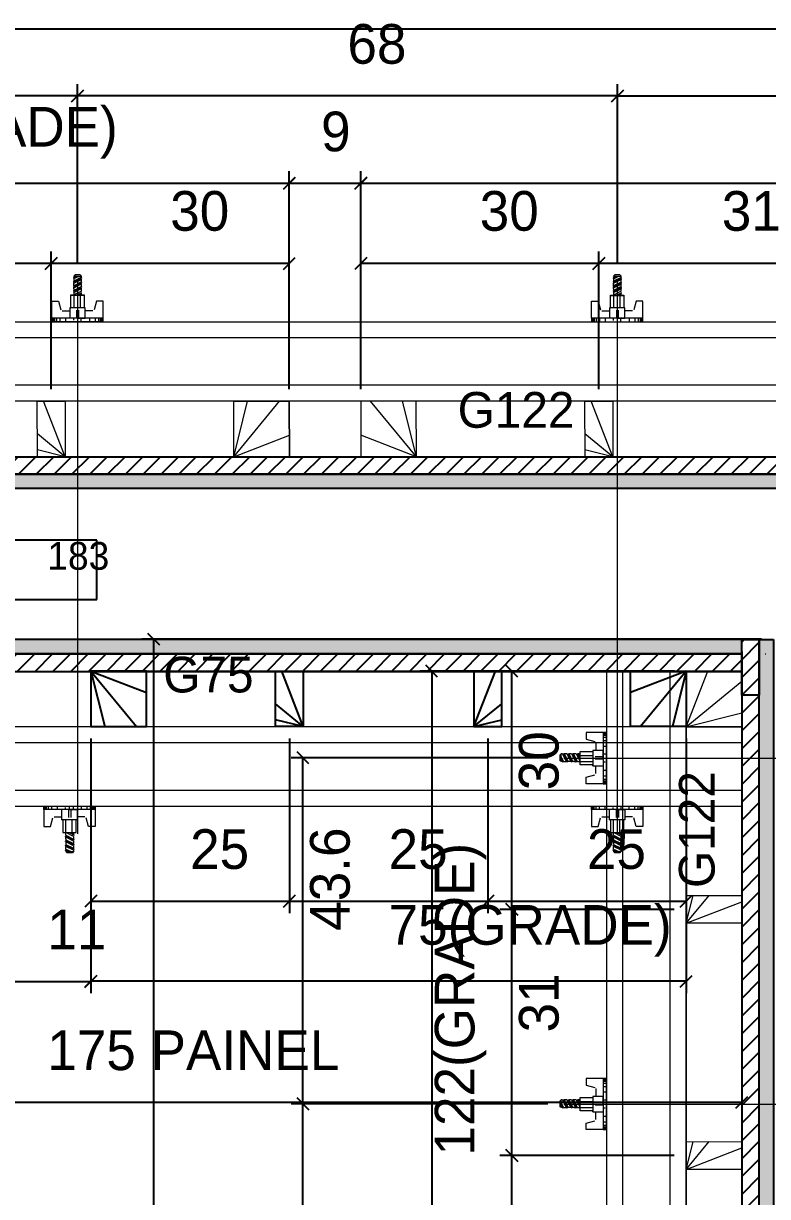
# Model space of a CAD drawing. Header units: metres. Extents: x -9504 to -3340, y 6690 to 7665.
# Drawn here: x -8664.2 to -8476.7, y 7352.9 to 7648.4 of the extents above; entities that cross this region are included whole.
import ezdxf

# ---------------------------------------------------------------- set-up
doc = ezdxf.new("R2010")
doc.units = ezdxf.units.M
for name, color, linetype in [('CHAPA', 7, 'Continuous'), ('COTA', 7, 'Continuous'), ('Hachura', 7, 'Continuous'), ('Madeira', 7, 'Continuous'), ('MEIO_PONT', 7, 'Continuous'), ('Perfil Metálico', 7, 'Continuous'), ('SARRAFO', 7, 'Continuous'), ('TEXTO_GERAL', 7, 'Continuous')]:
    doc.layers.add(name, color=color, linetype=linetype)

msp = doc.modelspace()

# ---------------------------------------------------------------- hatches: boundary and pattern name
at = {"layer": 'Hachura'}
h = msp.add_hatch(dxfattribs=at)
h.set_pattern_fill('ANSI31')
h.paths.add_polyline_path([(-9299.2, 7539.32), (-9299.2, 7534.92), (-8335.2, 7534.92), (-8335.2, 7539.32), (-9299.2, 7539.32)])
h = msp.add_hatch(color=7, dxfattribs=at)
h.dxf.hatch_style = 1
h.paths.add_polyline_path([(-9299.2, 7531.32), (-9299.2, 7534.92), (-8335.2, 7534.92), (-8335.2, 7531.32), (-9299.2, 7531.32)])
h = msp.add_hatch(color=7, dxfattribs=at)
h.dxf.hatch_style = 1
h.paths.add_polyline_path([(-8483.2, 7493.23), (-8483.2, 7489.63), (-8833.2, 7489.63), (-8833.2, 7493.23), (-8483.2, 7493.23)])
h = msp.add_hatch(dxfattribs=at)
h.set_pattern_fill('ANSI31')
h.paths.add_polyline_path([(-8478.8, 7493.23), (-8483.2, 7493.23), (-8483.2, 7026.23), (-8478.8, 7026.23), (-8478.8, 7493.23)])
h = msp.add_hatch(color=7, dxfattribs=at)
h.dxf.hatch_style = 1
h.paths.add_polyline_path([(-8478.8, 7493.23), (-8475.2, 7493.23), (-8475.2, 7026.23), (-8478.8, 7026.23), (-8478.8, 7493.23)])
h = msp.add_hatch(dxfattribs=at)
h.set_pattern_fill('ANSI31')
h.paths.add_polyline_path([(-8483.2, 7489.63), (-8483.2, 7485.24), (-8833.2, 7485.24), (-8833.2, 7489.64), (-8475.2, 7489.64), (-8475.2, 7489.63), (-8483.2, 7489.63)])

# ---------------------------------------------------------------- linework, layer by layer
at = {"layer": 'CHAPA', "color": 1, "lineweight": 25}
for points in [[(-8335.2, 7534.92), (-8335.2, 7531.32), (-9299.2, 7531.32), (-9299.2, 7534.92)], [(-8475.2, 7493.23), (-8475.2, 7026.23), (-8478.8, 7026.23), (-8478.8, 7493.23)]]:
    msp.add_lwpolyline(points, close=True, dxfattribs=at)
msp.add_lwpolyline([(-8833.2, 7489.63), (-8483.2, 7489.63), (-8483.2, 7493.23), (-8833.2, 7493.23)], dxfattribs=at)
at = {"layer": 'COTA', "color": 241, "lineweight": 25}
for p, q in [((-9299.2, 7647.1), (-8335.2, 7647.1)), ((-8650.6, 7588.12), (-8650.6, 7633.18)), ((-8650.6, 7588.12), (-8650.6, 7633.18)), ((-8514.53, 7588.12), (-8514.53, 7633.18)), ((-8514.53, 7588.12), (-8514.53, 7633.18)), ((-8650.6, 7630.18), (-8787.6, 7630.18)), ((-8514.53, 7630.18), (-8650.6, 7630.18)), ((-8514.53, 7630.18), (-8387.53, 7630.18)), ((-8597.21, 7556.32), (-8597.21, 7611.21)), ((-8597.21, 7556.32), (-8597.21, 7611.17)), ((-8579.22, 7556.3), (-8579.22, 7611.21)), ((-8579.22, 7556.3), (-8579.22, 7611.17)), ((-8841.22, 7608.21), (-8597.21, 7608.21)), ((-8579.22, 7608.17), (-8597.21, 7608.17)), ((-8579.22, 7608.21), (-8335.22, 7608.21)), ((-8657.23, 7556.32), (-8657.23, 7591.01)), ((-8657.23, 7556.32), (-8657.23, 7591.01)), ((-8597.21, 7556.32), (-8597.21, 7591.01)), ((-8579.22, 7556.32), (-8579.22, 7591.01)), ((-8519.23, 7556.32), (-8519.23, 7591.01)), ((-8519.23, 7556.32), (-8519.23, 7591.01)), ((-8657.23, 7588.01), (-8719.22, 7588.01)), ((-8597.21, 7588.01), (-8657.23, 7588.01)), ((-8519.23, 7588.01), (-8579.22, 7588.01)), ((-8457.23, 7588.01), (-8519.23, 7588.01)), ((-8478.2, 7493.32), (-8634.36, 7493.32)), ((-8631.36, 7026.28), (-8631.36, 7493.32)), ((-8483.2, 7490.23), (-8483.2, 7373.68)), ((-8500.19, 7485.28), (-8564.33, 7485.28)), ((-8561.33, 7485.28), (-8561.33, 7241.27)), ((-8500.2, 7485.28), (-8544.13, 7485.28)), ((-8541.13, 7425.29), (-8541.13, 7485.28)), ((-8647.2, 7468.32), (-8647.2, 7404.16)), ((-8647.2, 7468.32), (-8647.2, 7424.36)), ((-8647.2, 7468.32), (-8647.2, 7404.14)), ((-8597.2, 7468.32), (-8597.2, 7424.36)), ((-8597.2, 7468.32), (-8597.2, 7424.36)), ((-8547.2, 7468.32), (-8547.2, 7424.36)), ((-8547.2, 7468.32), (-8547.2, 7424.36)), ((-8497.22, 7468.3), (-8497.22, 7424.36)), ((-8497.2, 7468.32), (-8497.2, 7404.16)), ((-8532.05, 7463.47), (-8596.77, 7463.47)), ((-8593.77, 7376.31), (-8593.77, 7463.47)), ((-8647.2, 7427.36), (-8597.2, 7427.36)), ((-8597.2, 7427.36), (-8547.2, 7427.36)), ((-8547.2, 7427.36), (-8497.22, 7427.36)), ((-8500.2, 7425.29), (-8544.13, 7425.29)), ((-8500.2, 7425.29), (-8544.13, 7425.29)), ((-8541.13, 7363.28), (-8541.13, 7425.29)), ((-8669.2, 7407.14), (-8647.2, 7407.14)), ((-8497.2, 7407.16), (-8647.2, 7407.16)), ((-8833.2, 7376.68), (-8483.2, 7376.68)), ((-8532.05, 7376.31), (-8596.77, 7376.31)), ((-8532.05, 7376.31), (-8596.77, 7376.31)), ((-8593.77, 7256.31), (-8593.77, 7376.31)), ((-8500.2, 7363.28), (-8544.13, 7363.28)), ((-8500.2, 7363.28), (-8544.13, 7363.28)), ((-8541.13, 7301.29), (-8541.13, 7363.28))]:
    msp.add_line(p, q, dxfattribs=at)
at = {"layer": 'COTA', "color": 0, "lineweight": 25}
for p, q in [((-8649.1, 7631.68), (-8652.1, 7628.68)), ((-8652.1, 7628.68), (-8649.1, 7631.68)), ((-8516.03, 7628.68), (-8513.03, 7631.68)), ((-8513.03, 7631.68), (-8516.03, 7628.68)), ((-8598.71, 7606.71), (-8595.71, 7609.71)), ((-8595.71, 7609.67), (-8598.71, 7606.67)), ((-8577.72, 7609.71), (-8580.72, 7606.71)), ((-8580.72, 7606.67), (-8577.72, 7609.67)), ((-8655.73, 7589.51), (-8658.73, 7586.51)), ((-8658.73, 7586.51), (-8655.73, 7589.51)), ((-8598.71, 7586.51), (-8595.71, 7589.51)), ((-8577.72, 7589.51), (-8580.72, 7586.51)), ((-8517.73, 7589.51), (-8520.73, 7586.51)), ((-8520.73, 7586.51), (-8517.73, 7589.51)), ((-8629.86, 7491.82), (-8632.86, 7494.82)), ((-8559.83, 7483.78), (-8562.83, 7486.78)), ((-8539.63, 7483.78), (-8542.63, 7486.78)), ((-8592.27, 7461.97), (-8595.27, 7464.97)), ((-8645.7, 7428.86), (-8648.7, 7425.86)), ((-8598.7, 7425.86), (-8595.7, 7428.86)), ((-8595.7, 7428.86), (-8598.7, 7425.86)), ((-8548.7, 7425.86), (-8545.7, 7428.86)), ((-8545.7, 7428.86), (-8548.7, 7425.86)), ((-8539.63, 7423.79), (-8542.63, 7426.79)), ((-8542.63, 7426.79), (-8539.63, 7423.79)), ((-8498.72, 7425.86), (-8495.72, 7428.86)), ((-8645.7, 7408.66), (-8648.7, 7405.66)), ((-8648.7, 7405.64), (-8645.7, 7408.64)), ((-8498.7, 7405.66), (-8495.7, 7408.66)), ((-8592.27, 7374.81), (-8595.27, 7377.81)), ((-8595.27, 7377.81), (-8592.27, 7374.81)), ((-8484.7, 7375.18), (-8481.7, 7378.18)), ((-8539.63, 7361.78), (-8542.63, 7364.78)), ((-8542.63, 7364.78), (-8539.63, 7361.78))]:
    msp.add_line(p, q, dxfattribs=at)
at = {"layer": 'COTA', "color": 180, "lineweight": 25}
for p, q in [((-8645.7, 7518.33), (-8670.7, 7518.33)), ((-8645.7, 7503.33), (-8645.7, 7518.33)), ((-8670.7, 7503.33), (-8645.7, 7503.33))]:
    msp.add_line(p, q, dxfattribs=at)
at = {"layer": 'Hachura', "color": 0, "lineweight": 9}
for p, q in [((-8650.99, 7584.82), (-8651.66, 7584.48)), ((-8649.49, 7584.41), (-8651.66, 7583.32)), ((-8649.49, 7583.24), (-8651.66, 7582.16)), ((-8651.6, 7584.26), (-8650.47, 7584.82)), ((-8651.6, 7583.09), (-8649.46, 7584.16)), ((-8651.6, 7581.93), (-8649.46, 7583)), ((-8651.5, 7584.82), (-8651.18, 7585.14)), ((-8651.24, 7584.82), (-8651.5, 7584.69)), ((-8651.5, 7584.18), (-8650.21, 7584.82)), ((-8651.5, 7584.82), (-8649.57, 7584.82)), ((-8649.57, 7584.5), (-8651.5, 7583.53)), ((-8649.57, 7584.5), (-8651.5, 7583.53)), ((-8651.5, 7584.18), (-8651.5, 7583.53)), ((-8651.5, 7583.02), (-8649.57, 7583.98)), ((-8649.57, 7583.34), (-8651.5, 7582.37)), ((-8651.5, 7582.37), (-8651.5, 7583.02)), ((-8651.5, 7581.85), (-8649.57, 7582.82)), ((-8649.89, 7585.14), (-8651.18, 7585.14)), ((-8649.57, 7584.82), (-8649.89, 7585.14)), ((-8649.57, 7584.5), (-8649.57, 7584.82)), ((-8649.57, 7583.34), (-8649.57, 7583.98)), ((-8649.57, 7582.18), (-8649.57, 7582.82)), ((-8649.57, 7582.61), (-8649.57, 7582.82)), ((-8514.99, 7584.8), (-8515.66, 7584.46)), ((-8513.5, 7584.38), (-8515.66, 7583.3)), ((-8513.5, 7583.22), (-8515.66, 7582.14)), ((-8515.6, 7584.23), (-8514.47, 7584.8)), ((-8515.6, 7583.07), (-8513.46, 7584.14)), ((-8515.6, 7581.91), (-8513.46, 7582.98)), ((-8515.5, 7584.79), (-8515.18, 7585.12)), ((-8515.25, 7584.8), (-8515.5, 7584.67)), ((-8515.5, 7584.15), (-8514.21, 7584.8)), ((-8515.5, 7584.79), (-8513.57, 7584.79)), ((-8513.57, 7584.47), (-8515.5, 7583.51)), ((-8513.57, 7584.47), (-8515.5, 7583.51)), ((-8515.5, 7584.15), (-8515.5, 7583.51)), ((-8515.5, 7582.99), (-8513.57, 7583.96)), ((-8513.57, 7583.31), (-8515.5, 7582.35)), ((-8515.5, 7582.35), (-8515.5, 7582.99)), ((-8515.5, 7581.83), (-8513.57, 7582.8)), ((-8513.89, 7585.12), (-8515.18, 7585.12)), ((-8513.57, 7584.79), (-8513.89, 7585.12)), ((-8513.57, 7584.47), (-8513.57, 7584.8)), ((-8513.57, 7583.31), (-8513.57, 7583.96)), ((-8513.57, 7582.15), (-8513.57, 7582.8)), ((-8513.57, 7582.59), (-8513.57, 7582.8)), ((-8652.28, 7580.05), (-8648.92, 7580.05)), ((-8652.28, 7576.82), (-8652.28, 7580.05)), ((-8652.28, 7579.98), (-8648.92, 7579.98)), ((-8649.49, 7582.08), (-8651.66, 7581)), ((-8651.6, 7580.77), (-8649.46, 7581.84)), ((-8649.57, 7582.18), (-8651.5, 7581.21)), ((-8651.5, 7581.64), (-8651.5, 7581.85)), ((-8651.5, 7580.69), (-8649.57, 7581.66)), ((-8651.5, 7581.64), (-8651.5, 7581.21)), ((-8649.57, 7581.02), (-8651.5, 7580.05)), ((-8651.5, 7580.69), (-8651.5, 7580.05)), ((-8651.5, 7580.05), (-8651.5, 7576.82)), ((-8650.73, 7580.05), (-8649.46, 7580.68)), ((-8650.47, 7580.05), (-8649.57, 7580.5)), ((-8649.95, 7580.05), (-8649.95, 7576.82)), ((-8649.57, 7581.02), (-8649.57, 7581.66)), ((-8649.57, 7580.05), (-8649.57, 7580.5)), ((-8648.92, 7580.05), (-8648.92, 7576.82)), ((-8516.28, 7580.02), (-8512.92, 7580.02)), ((-8516.28, 7576.8), (-8516.28, 7580.02)), ((-8516.28, 7579.96), (-8512.92, 7579.96)), ((-8513.5, 7582.06), (-8515.66, 7580.98)), ((-8515.6, 7580.75), (-8513.46, 7581.82)), ((-8513.57, 7582.15), (-8515.5, 7581.18)), ((-8515.5, 7581.62), (-8515.5, 7581.83)), ((-8515.5, 7580.67), (-8513.57, 7581.64)), ((-8515.5, 7581.62), (-8515.5, 7581.18)), ((-8513.57, 7580.99), (-8515.5, 7580.02)), ((-8515.5, 7580.67), (-8515.5, 7580.02)), ((-8515.5, 7580.02), (-8515.5, 7576.8)), ((-8514.73, 7580.02), (-8513.46, 7580.66)), ((-8514.47, 7580.02), (-8513.57, 7580.48)), ((-8513.96, 7580.02), (-8513.96, 7576.8)), ((-8513.57, 7580.99), (-8513.57, 7581.64)), ((-8513.57, 7580.02), (-8513.57, 7580.48)), ((-8512.92, 7580.02), (-8512.92, 7576.8)), ((-8657.05, 7574.24), (-8657.05, 7578.5)), ((-8657.05, 7578.5), (-8655.37, 7578.5)), ((-8655.37, 7578.5), (-8654.79, 7576.29)), ((-8648.66, 7576.82), (-8652.53, 7576.82)), ((-8652.53, 7576.82), (-8652.53, 7574.24)), ((-8652.53, 7576.82), (-8652.28, 7576.82)), ((-8652.53, 7576.82), (-8652.28, 7576.82)), ((-8648.66, 7574.24), (-8648.66, 7576.82)), ((-8645.83, 7578.5), (-8646.41, 7576.29)), ((-8644.15, 7578.5), (-8645.83, 7578.5)), ((-8644.15, 7573.34), (-8644.15, 7578.48)), ((-8521.05, 7574.22), (-8521.05, 7578.48)), ((-8521.05, 7578.48), (-8519.37, 7578.48)), ((-8519.37, 7578.48), (-8518.79, 7576.27)), ((-8512.67, 7576.8), (-8516.53, 7576.8)), ((-8516.53, 7576.8), (-8516.53, 7574.22)), ((-8516.53, 7576.8), (-8516.28, 7576.8)), ((-8516.53, 7576.8), (-8516.28, 7576.8)), ((-8512.67, 7574.22), (-8512.67, 7576.8)), ((-8509.83, 7578.48), (-8510.41, 7576.27)), ((-8508.15, 7578.48), (-8509.83, 7578.48)), ((-8508.15, 7573.32), (-8508.15, 7578.45)), ((-8644.15, 7574.24), (-8657.05, 7574.24)), ((-8657.05, 7574.24), (-8657.05, 7573.34)), ((-8656.91, 7574.26), (-8656.91, 7573.34)), ((-8656.7, 7574.26), (-8656.7, 7573.34)), ((-8656.36, 7574.26), (-8656.36, 7573.34)), ((-8655.9, 7574.26), (-8655.9, 7573.34)), ((-8655.06, 7574.26), (-8655.06, 7573.34)), ((-8654.48, 7576.05), (-8652.53, 7576.05)), ((-8653.63, 7574.26), (-8653.63, 7573.34)), ((-8651.57, 7574.12), (-8651.57, 7573.68)), ((-8650.8, 7576.24), (-8650.8, 7574.24)), ((-8650.6, 7574.24), (-8648.66, 7574.24)), ((-8650.59, 7574.24), (-8650.59, 7573.34)), ((-8650.29, 7574.24), (-8650.29, 7576.24)), ((-8649.31, 7574.24), (-8649.95, 7574.24)), ((-8649.64, 7573.92), (-8649.64, 7574.14)), ((-8649.64, 7573.49), (-8649.64, 7573.92)), ((-8644.15, 7574.24), (-8649.31, 7574.24)), ((-8646.72, 7576.05), (-8648.66, 7576.05)), ((-8647.56, 7574.26), (-8647.56, 7573.34)), ((-8646.14, 7574.26), (-8646.14, 7573.34)), ((-8645.3, 7574.26), (-8645.3, 7573.34)), ((-8644.84, 7574.26), (-8644.84, 7573.34)), ((-8644.5, 7574.26), (-8644.5, 7573.34)), ((-8644.29, 7574.26), (-8644.29, 7573.34)), ((-8508.15, 7574.22), (-8521.05, 7574.22)), ((-8521.05, 7574.22), (-8521.05, 7573.32)), ((-8520.91, 7574.24), (-8520.91, 7573.31)), ((-8520.7, 7574.24), (-8520.7, 7573.31)), ((-8520.36, 7574.24), (-8520.36, 7573.31)), ((-8519.9, 7574.24), (-8519.9, 7573.31)), ((-8519.06, 7574.24), (-8519.06, 7573.31)), ((-8518.48, 7576.03), (-8516.53, 7576.03)), ((-8517.63, 7574.24), (-8517.63, 7573.32)), ((-8515.58, 7574.09), (-8515.58, 7573.66)), ((-8514.8, 7576.22), (-8514.8, 7574.22)), ((-8514.6, 7574.22), (-8512.67, 7574.22)), ((-8514.59, 7574.22), (-8514.59, 7573.32)), ((-8514.29, 7574.22), (-8514.29, 7576.22)), ((-8513.31, 7574.22), (-8513.96, 7574.22)), ((-8513.64, 7573.9), (-8513.64, 7574.11)), ((-8513.64, 7573.47), (-8513.64, 7573.9)), ((-8508.15, 7574.22), (-8513.31, 7574.22)), ((-8510.72, 7576.03), (-8512.67, 7576.03)), ((-8511.56, 7574.24), (-8511.56, 7573.31)), ((-8510.15, 7574.24), (-8510.15, 7573.31)), ((-8509.3, 7574.24), (-8509.3, 7573.31)), ((-8508.84, 7574.24), (-8508.84, 7573.31)), ((-8508.5, 7574.24), (-8508.5, 7573.31)), ((-8508.29, 7574.24), (-8508.29, 7573.31)), ((-8657.05, 7573.34), (-8644.15, 7573.34)), ((-8656.1, 7573.34), (-8648.28, 7573.34)), ((-8521.05, 7573.32), (-8508.15, 7573.32)), ((-8520.1, 7573.32), (-8512.28, 7573.32)), ((-8522.4, 7469.85), (-8522.4, 7468.18)), ((-8522.4, 7468.18), (-8520.19, 7467.59)), ((-8517.25, 7469.85), (-8522.38, 7469.85)), ((-8518.17, 7469.71), (-8517.24, 7469.71)), ((-8518.17, 7469.5), (-8517.24, 7469.5)), ((-8518.17, 7469.16), (-8517.24, 7469.16)), ((-8518.17, 7468.7), (-8517.24, 7468.7)), ((-8518.17, 7467.86), (-8517.24, 7467.86)), ((-8518.15, 7469.85), (-8518.15, 7456.95)), ((-8518.15, 7469.85), (-8518.15, 7464.69)), ((-8517.25, 7456.95), (-8517.25, 7469.85)), ((-8528.72, 7464.44), (-8529.05, 7464.11)), ((-8528.4, 7464.44), (-8528.73, 7464.44)), ((-8528.72, 7462.5), (-8528.72, 7464.44)), ((-8528.4, 7464.44), (-8527.44, 7462.5)), ((-8528.4, 7464.44), (-8527.44, 7462.5)), ((-8528.31, 7464.51), (-8527.23, 7462.34)), ((-8527, 7462.4), (-8528.07, 7464.54)), ((-8527.24, 7464.44), (-8527.89, 7464.44)), ((-8526.92, 7462.5), (-8527.89, 7464.44)), ((-8527.24, 7464.44), (-8526.27, 7462.5)), ((-8527.15, 7464.51), (-8526.07, 7462.34)), ((-8525.84, 7462.4), (-8526.91, 7464.54)), ((-8526.08, 7464.44), (-8526.73, 7464.44)), ((-8525.76, 7462.5), (-8526.73, 7464.44)), ((-8526.51, 7464.44), (-8526.73, 7464.44)), ((-8526.08, 7464.44), (-8525.11, 7462.5)), ((-8525.99, 7464.51), (-8524.91, 7462.34)), ((-8524.68, 7462.4), (-8525.75, 7464.54)), ((-8524.92, 7464.44), (-8525.57, 7464.44)), ((-8524.6, 7462.5), (-8525.57, 7464.44)), ((-8524.92, 7464.44), (-8523.95, 7462.5)), ((-8523.95, 7463.27), (-8524.59, 7464.54)), ((-8523.95, 7463.53), (-8524.4, 7464.44)), ((-8523.95, 7464.44), (-8524.4, 7464.44)), ((-8523.95, 7461.73), (-8523.95, 7465.08)), ((-8523.95, 7465.08), (-8520.73, 7465.08)), ((-8523.89, 7461.73), (-8523.89, 7465.08)), ((-8520.73, 7465.34), (-8520.73, 7461.47)), ((-8518.15, 7465.34), (-8520.73, 7465.34)), ((-8519.95, 7467.28), (-8519.95, 7465.34)), ((-8518.17, 7466.44), (-8517.24, 7466.44)), ((-8518.15, 7463.4), (-8518.15, 7465.34)), ((-8518.15, 7464.69), (-8518.15, 7464.05)), ((-8517.83, 7464.36), (-8518.04, 7464.36)), ((-8517.4, 7464.36), (-8517.83, 7464.36)), ((-8517.25, 7457.91), (-8517.25, 7465.72)), ((-8529.05, 7464.11), (-8529.05, 7462.82)), ((-8528.72, 7462.5), (-8529.05, 7462.82)), ((-8528.08, 7462.5), (-8528.73, 7463.79)), ((-8528.16, 7462.4), (-8528.73, 7463.53)), ((-8528.73, 7463.02), (-8528.39, 7462.34)), ((-8528.73, 7462.76), (-8528.6, 7462.5)), ((-8528.08, 7462.5), (-8527.44, 7462.5)), ((-8526.27, 7462.5), (-8526.92, 7462.5)), ((-8525.55, 7462.5), (-8525.76, 7462.5)), ((-8525.55, 7462.5), (-8525.11, 7462.5)), ((-8524.6, 7462.5), (-8523.95, 7462.5)), ((-8523.95, 7464.05), (-8520.73, 7464.05)), ((-8523.95, 7462.5), (-8520.73, 7462.5)), ((-8520.73, 7461.73), (-8523.95, 7461.73)), ((-8520.73, 7461.47), (-8520.73, 7461.73)), ((-8520.73, 7461.47), (-8520.73, 7461.73)), ((-8520.73, 7461.47), (-8518.15, 7461.47)), ((-8518.15, 7463.72), (-8520.15, 7463.72)), ((-8520.15, 7463.2), (-8518.15, 7463.2)), ((-8519.95, 7459.52), (-8519.95, 7461.47)), ((-8518.15, 7463.41), (-8517.25, 7463.41)), ((-8518.02, 7462.43), (-8517.59, 7462.43)), ((-8522.4, 7458.63), (-8520.19, 7459.21)), ((-8522.4, 7456.95), (-8522.4, 7458.63)), ((-8518.17, 7460.38), (-8517.25, 7460.38)), ((-8518.17, 7458.94), (-8517.24, 7458.94)), ((-8518.15, 7456.95), (-8522.4, 7456.95)), ((-8518.17, 7458.1), (-8517.24, 7458.1)), ((-8518.17, 7457.64), (-8517.24, 7457.64)), ((-8518.17, 7457.3), (-8517.24, 7457.3)), ((-8518.17, 7457.09), (-8517.24, 7457.09)), ((-8518.15, 7456.95), (-8517.25, 7456.95)), ((-8659.05, 7451.32), (-8646.16, 7451.32)), ((-8659.05, 7450.41), (-8659.05, 7451.32)), ((-8646.15, 7450.41), (-8659.05, 7450.41)), ((-8659.05, 7450.41), (-8659.05, 7446.16)), ((-8658.91, 7450.4), (-8658.91, 7451.32)), ((-8658.7, 7450.4), (-8658.7, 7451.32)), ((-8658.37, 7450.4), (-8658.37, 7451.32)), ((-8658.1, 7451.32), (-8650.28, 7451.32)), ((-8657.9, 7450.4), (-8657.9, 7451.32)), ((-8657.06, 7450.4), (-8657.06, 7451.32)), ((-8655.63, 7450.4), (-8655.63, 7451.32)), ((-8654.54, 7447.83), (-8654.54, 7450.41)), ((-8653.58, 7450.54), (-8653.58, 7450.97)), ((-8652.8, 7448.41), (-8652.8, 7450.41)), ((-8652.6, 7450.41), (-8652.6, 7451.32)), ((-8652.6, 7450.41), (-8650.67, 7450.41)), ((-8652.29, 7450.41), (-8652.29, 7448.41)), ((-8651.31, 7450.41), (-8651.96, 7450.41)), ((-8651.64, 7451.17), (-8651.64, 7450.73)), ((-8651.64, 7450.73), (-8651.64, 7450.52)), ((-8646.15, 7450.41), (-8651.31, 7450.41)), ((-8650.67, 7450.41), (-8650.67, 7447.83)), ((-8649.56, 7450.4), (-8649.56, 7451.32)), ((-8648.15, 7450.4), (-8648.15, 7451.32)), ((-8647.3, 7450.4), (-8647.3, 7451.32)), ((-8646.84, 7450.4), (-8646.84, 7451.32)), ((-8646.5, 7450.4), (-8646.5, 7451.32)), ((-8646.29, 7450.4), (-8646.29, 7451.32)), ((-8646.16, 7451.32), (-8646.16, 7446.18)), ((-8521.05, 7451.32), (-8508.16, 7451.32)), ((-8521.05, 7450.41), (-8521.05, 7451.32)), ((-8508.15, 7450.41), (-8521.05, 7450.41)), ((-8521.05, 7450.41), (-8521.05, 7446.16)), ((-8520.91, 7450.4), (-8520.91, 7451.32)), ((-8520.7, 7450.4), (-8520.7, 7451.32)), ((-8520.37, 7450.4), (-8520.37, 7451.32)), ((-8520.1, 7451.32), (-8512.28, 7451.32)), ((-8519.9, 7450.4), (-8519.9, 7451.32)), ((-8519.06, 7450.4), (-8519.06, 7451.32)), ((-8517.63, 7450.4), (-8517.63, 7451.32)), ((-8516.54, 7447.83), (-8516.54, 7450.41)), ((-8515.58, 7450.54), (-8515.58, 7450.97)), ((-8514.8, 7448.41), (-8514.8, 7450.41)), ((-8514.6, 7450.41), (-8514.6, 7451.32)), ((-8514.6, 7450.41), (-8512.67, 7450.41)), ((-8514.29, 7450.41), (-8514.29, 7448.41)), ((-8513.31, 7450.41), (-8513.96, 7450.41)), ((-8513.64, 7451.17), (-8513.64, 7450.73)), ((-8513.64, 7450.73), (-8513.64, 7450.52)), ((-8508.15, 7450.41), (-8513.31, 7450.41)), ((-8512.67, 7450.41), (-8512.67, 7447.83)), ((-8511.56, 7450.4), (-8511.56, 7451.32)), ((-8510.15, 7450.4), (-8510.15, 7451.32)), ((-8509.3, 7450.4), (-8509.3, 7451.32)), ((-8508.84, 7450.4), (-8508.84, 7451.32)), ((-8508.5, 7450.4), (-8508.5, 7451.32)), ((-8508.29, 7450.4), (-8508.29, 7451.32)), ((-8508.16, 7451.32), (-8508.16, 7446.18)), ((-8657.37, 7446.16), (-8656.79, 7448.37)), ((-8656.48, 7448.61), (-8654.53, 7448.61)), ((-8650.67, 7447.83), (-8654.54, 7447.83)), ((-8654.54, 7447.83), (-8654.28, 7447.83)), ((-8654.54, 7447.83), (-8654.28, 7447.83)), ((-8654.28, 7447.83), (-8654.28, 7444.61)), ((-8653.5, 7444.61), (-8653.5, 7447.83)), ((-8651.96, 7444.61), (-8651.96, 7447.83)), ((-8650.92, 7444.61), (-8650.92, 7447.83)), ((-8648.72, 7448.61), (-8650.67, 7448.61)), ((-8647.83, 7446.16), (-8648.41, 7448.37)), ((-8519.37, 7446.16), (-8518.79, 7448.37)), ((-8518.48, 7448.61), (-8516.53, 7448.61)), ((-8512.67, 7447.83), (-8516.54, 7447.83)), ((-8516.54, 7447.83), (-8516.28, 7447.83)), ((-8516.54, 7447.83), (-8516.28, 7447.83)), ((-8516.28, 7447.83), (-8516.28, 7444.61)), ((-8515.5, 7444.61), (-8515.5, 7447.83)), ((-8513.96, 7444.61), (-8513.96, 7447.83)), ((-8512.92, 7444.61), (-8512.92, 7447.83)), ((-8510.72, 7448.61), (-8512.67, 7448.61)), ((-8509.83, 7446.16), (-8510.41, 7448.37)), ((-8659.05, 7446.16), (-8657.37, 7446.16)), ((-8654.28, 7444.68), (-8650.92, 7444.68)), ((-8654.28, 7444.61), (-8650.92, 7444.61)), ((-8651.5, 7442.57), (-8653.66, 7443.66)), ((-8653.6, 7443.89), (-8651.46, 7442.82)), ((-8653.5, 7443.96), (-8653.5, 7444.61)), ((-8651.57, 7443.64), (-8653.5, 7444.61)), ((-8653.5, 7443.96), (-8651.57, 7443)), ((-8652.73, 7444.61), (-8651.46, 7443.98)), ((-8652.47, 7444.61), (-8651.57, 7444.16)), ((-8651.57, 7444.61), (-8651.57, 7444.16)), ((-8646.15, 7446.16), (-8647.83, 7446.16)), ((-8521.05, 7446.16), (-8519.37, 7446.16)), ((-8516.28, 7444.68), (-8512.92, 7444.68)), ((-8516.28, 7444.61), (-8512.92, 7444.61)), ((-8513.5, 7442.57), (-8515.66, 7443.66)), ((-8515.6, 7443.89), (-8513.46, 7442.82)), ((-8515.5, 7443.96), (-8515.5, 7444.61)), ((-8513.57, 7443.64), (-8515.5, 7444.61)), ((-8515.5, 7443.96), (-8513.57, 7443)), ((-8514.73, 7444.61), (-8513.46, 7443.98)), ((-8514.47, 7444.61), (-8513.57, 7444.16)), ((-8513.57, 7444.61), (-8513.57, 7444.16)), ((-8508.15, 7446.16), (-8509.83, 7446.16)), ((-8651.5, 7441.41), (-8653.66, 7442.5)), ((-8651.5, 7440.25), (-8653.66, 7441.34)), ((-8653.6, 7442.72), (-8651.46, 7441.65)), ((-8653.6, 7441.56), (-8651.46, 7440.49)), ((-8653.5, 7443.02), (-8653.5, 7443.45)), ((-8651.57, 7442.48), (-8653.5, 7443.45)), ((-8653.5, 7443.02), (-8653.5, 7442.8)), ((-8653.5, 7442.8), (-8651.57, 7441.84)), ((-8653.5, 7442.29), (-8653.5, 7441.64)), ((-8651.57, 7441.32), (-8653.5, 7442.29)), ((-8653.5, 7441.64), (-8651.57, 7440.68)), ((-8651.57, 7440.16), (-8653.5, 7441.13)), ((-8653.5, 7440.48), (-8653.5, 7441.13)), ((-8651.57, 7440.16), (-8653.5, 7441.13)), ((-8651.57, 7443.64), (-8651.57, 7443)), ((-8651.57, 7442.48), (-8651.57, 7441.84)), ((-8651.57, 7442.05), (-8651.57, 7441.84)), ((-8651.57, 7441.32), (-8651.57, 7440.68)), ((-8513.5, 7441.41), (-8515.66, 7442.5)), ((-8513.5, 7440.25), (-8515.66, 7441.34)), ((-8515.6, 7442.72), (-8513.46, 7441.65)), ((-8515.6, 7441.56), (-8513.46, 7440.49)), ((-8515.5, 7443.02), (-8515.5, 7443.45)), ((-8513.57, 7442.48), (-8515.5, 7443.45)), ((-8515.5, 7443.02), (-8515.5, 7442.8)), ((-8515.5, 7442.8), (-8513.57, 7441.84)), ((-8515.5, 7442.29), (-8515.5, 7441.64)), ((-8513.57, 7441.32), (-8515.5, 7442.29)), ((-8515.5, 7441.64), (-8513.57, 7440.68)), ((-8513.57, 7440.16), (-8515.5, 7441.13)), ((-8515.5, 7440.48), (-8515.5, 7441.13)), ((-8513.57, 7440.16), (-8515.5, 7441.13)), ((-8513.57, 7443.64), (-8513.57, 7443)), ((-8513.57, 7442.48), (-8513.57, 7441.84)), ((-8513.57, 7442.05), (-8513.57, 7441.84)), ((-8513.57, 7441.32), (-8513.57, 7440.68)), ((-8652.99, 7439.84), (-8653.66, 7440.17)), ((-8653.6, 7440.4), (-8652.47, 7439.84)), ((-8653.5, 7440.48), (-8652.21, 7439.84)), ((-8653.25, 7439.84), (-8653.5, 7439.97)), ((-8653.5, 7439.84), (-8653.18, 7439.52)), ((-8653.5, 7439.84), (-8651.57, 7439.84)), ((-8651.89, 7439.52), (-8653.18, 7439.52)), ((-8651.57, 7439.84), (-8651.89, 7439.52)), ((-8651.57, 7440.16), (-8651.57, 7439.84)), ((-8514.99, 7439.84), (-8515.66, 7440.17)), ((-8515.6, 7440.4), (-8514.47, 7439.84)), ((-8515.5, 7440.48), (-8514.21, 7439.84)), ((-8515.25, 7439.84), (-8515.5, 7439.97)), ((-8515.5, 7439.84), (-8515.18, 7439.52)), ((-8515.5, 7439.84), (-8513.57, 7439.84)), ((-8513.89, 7439.52), (-8515.18, 7439.52)), ((-8513.57, 7439.84), (-8513.89, 7439.52)), ((-8513.57, 7440.16), (-8513.57, 7439.84)), ((-8522.4, 7382.7), (-8522.4, 7381.02)), ((-8517.25, 7382.69), (-8522.38, 7382.69)), ((-8518.17, 7382.56), (-8517.24, 7382.56)), ((-8518.17, 7382.34), (-8517.24, 7382.34)), ((-8518.17, 7382.01), (-8517.24, 7382.01)), ((-8518.15, 7382.7), (-8518.15, 7369.8)), ((-8518.15, 7382.7), (-8518.15, 7377.54)), ((-8517.25, 7369.8), (-8517.25, 7382.69)), ((-8522.4, 7381.02), (-8520.19, 7380.44)), ((-8519.95, 7380.13), (-8519.95, 7378.18)), ((-8518.17, 7381.54), (-8517.24, 7381.54)), ((-8518.17, 7380.7), (-8517.24, 7380.7)), ((-8518.17, 7379.29), (-8517.24, 7379.29)), ((-8528.72, 7377.28), (-8529.05, 7376.96)), ((-8529.05, 7376.96), (-8529.05, 7375.67)), ((-8528.4, 7377.28), (-8528.73, 7377.28)), ((-8528.08, 7375.34), (-8528.73, 7376.63)), ((-8528.16, 7375.24), (-8528.73, 7376.38)), ((-8528.73, 7375.86), (-8528.39, 7375.19)), ((-8528.72, 7375.35), (-8528.72, 7377.28)), ((-8528.4, 7377.28), (-8527.44, 7375.34)), ((-8528.4, 7377.28), (-8527.44, 7375.34)), ((-8528.31, 7377.35), (-8527.23, 7375.19)), ((-8527, 7375.24), (-8528.07, 7377.38)), ((-8527.24, 7377.28), (-8527.89, 7377.28)), ((-8526.92, 7375.34), (-8527.89, 7377.28)), ((-8527.24, 7377.28), (-8526.27, 7375.34)), ((-8527.15, 7377.35), (-8526.07, 7375.19)), ((-8525.84, 7375.24), (-8526.91, 7377.38)), ((-8526.08, 7377.28), (-8526.73, 7377.28)), ((-8525.76, 7375.34), (-8526.73, 7377.28)), ((-8526.51, 7377.28), (-8526.73, 7377.28)), ((-8526.08, 7377.28), (-8525.11, 7375.34)), ((-8525.99, 7377.35), (-8524.91, 7375.19)), ((-8524.68, 7375.24), (-8525.75, 7377.38)), ((-8524.92, 7377.28), (-8525.57, 7377.28)), ((-8524.6, 7375.34), (-8525.57, 7377.28)), ((-8524.92, 7377.28), (-8523.95, 7375.34)), ((-8523.95, 7376.12), (-8524.59, 7377.38)), ((-8523.95, 7376.38), (-8524.4, 7377.28)), ((-8523.95, 7377.28), (-8524.4, 7377.28)), ((-8523.95, 7374.57), (-8523.95, 7377.92)), ((-8523.95, 7377.92), (-8520.73, 7377.92)), ((-8523.95, 7376.89), (-8520.73, 7376.89)), ((-8523.89, 7374.57), (-8523.89, 7377.92)), ((-8520.73, 7378.18), (-8520.73, 7374.31)), ((-8518.15, 7378.18), (-8520.73, 7378.18)), ((-8518.15, 7376.56), (-8520.15, 7376.56)), ((-8520.15, 7376.04), (-8518.15, 7376.04)), ((-8518.15, 7376.25), (-8518.15, 7378.18)), ((-8518.15, 7377.54), (-8518.15, 7376.89)), ((-8518.15, 7376.25), (-8517.25, 7376.25)), ((-8517.83, 7377.21), (-8518.04, 7377.21)), ((-8517.4, 7377.21), (-8517.83, 7377.21)), ((-8517.25, 7370.75), (-8517.25, 7378.57)), ((-8528.72, 7375.35), (-8529.05, 7375.67)), ((-8528.73, 7375.6), (-8528.6, 7375.34)), ((-8528.08, 7375.34), (-8527.44, 7375.34)), ((-8526.27, 7375.34), (-8526.92, 7375.34)), ((-8525.55, 7375.34), (-8525.76, 7375.34)), ((-8525.55, 7375.34), (-8525.11, 7375.34)), ((-8524.6, 7375.34), (-8523.95, 7375.34)), ((-8523.95, 7375.34), (-8520.73, 7375.34)), ((-8520.73, 7374.57), (-8523.95, 7374.57)), ((-8520.73, 7374.31), (-8520.73, 7374.57)), ((-8520.73, 7374.31), (-8520.73, 7374.57)), ((-8520.73, 7374.31), (-8518.15, 7374.31)), ((-8519.95, 7372.37), (-8519.95, 7374.32)), ((-8518.17, 7373.22), (-8517.25, 7373.22)), ((-8518.02, 7375.27), (-8517.59, 7375.27)), ((-8522.4, 7371.47), (-8520.19, 7372.06)), ((-8522.4, 7369.8), (-8522.4, 7371.47)), ((-8518.15, 7369.8), (-8522.4, 7369.8)), ((-8518.17, 7371.79), (-8517.24, 7371.79)), ((-8518.17, 7370.95), (-8517.24, 7370.95)), ((-8518.17, 7370.48), (-8517.24, 7370.48)), ((-8518.17, 7370.15), (-8517.24, 7370.15)), ((-8518.17, 7369.93), (-8517.24, 7369.93)), ((-8518.15, 7369.8), (-8517.25, 7369.8))]:
    msp.add_line(p, q, dxfattribs=at)
at = {"layer": 'Hachura', "color": 251, "lineweight": 9}
for p, q in [((-8650.6, 7584.12), (-8650.59, 7444.32)), ((-8514.6, 7584.12), (-8514.59, 7444.32)), ((-8528.05, 7463.4), (-8388.16, 7463.41)), ((-8528.05, 7376.25), (-8388.16, 7376.25))]:
    msp.add_line(p, q, dxfattribs=at)
at = {"layer": 'Madeira', "color": 126, "lineweight": 18}
for p, q in [((-8653.7, 7539.31), (-8659.14, 7553.3)), ((-8611.2, 7539.3), (-8599.7, 7553.31)), ((-8611.2, 7539.3), (-8607.73, 7553.31)), ((-8565.2, 7539.32), (-8576.73, 7553.31)), ((-8565.2, 7539.32), (-8568.7, 7553.32)), ((-8515.7, 7539.31), (-8521.15, 7553.3)), ((-8653.7, 7539.31), (-8660.7, 7545.06)), ((-8611.2, 7539.3), (-8597.2, 7544.74)), ((-8565.2, 7539.32), (-8579.2, 7544.73)), ((-8515.7, 7539.31), (-8522.71, 7545.06)), ((-8653.7, 7539.31), (-8660.7, 7541.04)), ((-8515.7, 7539.31), (-8522.71, 7541.04)), ((-8497.19, 7471.26), (-8491.78, 7485.27)), ((-8497.19, 7471.26), (-8483.2, 7482.8)), ((-8497.19, 7471.26), (-8483.19, 7474.76)), ((-8497.2, 7421.77), (-8491.45, 7428.78)), ((-8497.2, 7421.77), (-8495.47, 7428.77)), ((-8497.2, 7421.77), (-8483.21, 7427.21)), ((-8497.2, 7359.77), (-8491.45, 7366.78)), ((-8497.2, 7359.77), (-8495.47, 7366.77)), ((-8497.2, 7359.77), (-8483.21, 7365.21))]:
    msp.add_line(p, q, dxfattribs=at)
for points in [[(-8597.2, 7539.31), (-8597.21, 7553.31), (-8841.2, 7553.31), (-8841.19, 7539.31)], [(-8653.7, 7539.31), (-8660.7, 7539.3), (-8660.71, 7553.3), (-8653.71, 7553.31)], [(-8611.2, 7539.3), (-8611.21, 7553.3), (-8597.21, 7553.32), (-8597.2, 7539.32)], [(-8565.2, 7539.32), (-8565.21, 7553.32), (-8579.21, 7553.31), (-8579.2, 7539.31)], [(-8335.2, 7539.31), (-8335.22, 7553.31), (-8579.21, 7553.31), (-8579.2, 7539.31)], [(-8515.7, 7539.31), (-8522.7, 7539.3), (-8522.72, 7553.3), (-8515.72, 7553.31)], [(-8647.2, 7485.32), (-8647.2, 7471.32), (-8497.2, 7471.32), (-8497.2, 7485.32)], [(-8497.2, 7241.27), (-8483.2, 7241.29), (-8483.2, 7485.28), (-8497.2, 7485.26)], [(-8497.19, 7471.26), (-8483.19, 7471.28), (-8483.2, 7485.28), (-8497.2, 7485.26)], [(-8497.2, 7421.77), (-8497.21, 7428.77), (-8483.21, 7428.79), (-8483.2, 7421.79)], [(-8497.2, 7359.77), (-8497.21, 7366.77), (-8483.21, 7366.79), (-8483.2, 7359.79)]]:
    msp.add_lwpolyline(points, close=True, dxfattribs=at)
at = {"layer": 'MEIO_PONT', "color": 93, "lineweight": 25}
for p, q in [((-8647.2, 7485.32), (-8635.69, 7471.32)), ((-8647.2, 7485.32), (-8643.72, 7471.32)), ((-8647.2, 7485.32), (-8633.2, 7479.89)), ((-8593.7, 7471.32), (-8599.13, 7485.32)), ((-8550.7, 7471.32), (-8545.28, 7485.32)), ((-8497.2, 7485.32), (-8511.2, 7479.89)), ((-8497.2, 7485.32), (-8508.72, 7471.32)), ((-8497.2, 7485.32), (-8500.69, 7471.32)), ((-8593.7, 7471.32), (-8600.7, 7477.07)), ((-8550.7, 7471.32), (-8543.7, 7477.07)), ((-8593.7, 7471.32), (-8600.7, 7473.06)), ((-8550.7, 7471.32), (-8543.7, 7473.06))]:
    msp.add_line(p, q, dxfattribs=at)
for points in [[(-8647.2, 7485.32), (-8647.2, 7471.32), (-8633.2, 7471.32), (-8633.2, 7485.32)], [(-8593.7, 7471.32), (-8600.7, 7471.32), (-8600.7, 7485.32), (-8593.7, 7485.32)], [(-8550.7, 7471.32), (-8543.7, 7471.32), (-8543.7, 7485.32), (-8550.7, 7485.32)], [(-8497.2, 7485.32), (-8497.2, 7471.32), (-8511.2, 7471.32), (-8511.2, 7485.32)]]:
    msp.add_lwpolyline(points, close=True, dxfattribs=at)
at = {"layer": 'Perfil Metálico', "color": 224, "lineweight": 18}
for points in [[(-9334.22, 7553.32), (-9334.22, 7573.32), (-8300.22, 7573.32), (-8300.22, 7553.32)], [(-8300.22, 7569.32), (-8300.22, 7557.32), (-9334.22, 7557.32), (-9334.22, 7569.32)], [(-8517.25, 7011.3), (-8497.25, 7011.3), (-8497.25, 7485.32), (-8517.25, 7485.32)], [(-8501.25, 7485.32), (-8513.25, 7485.32), (-8513.25, 7011.3), (-8501.25, 7011.3)], [(-8833.2, 7471.28), (-8833.2, 7451.28), (-8483.2, 7451.28), (-8483.2, 7471.28)], [(-8483.2, 7455.28), (-8483.2, 7467.28), (-8833.2, 7467.28), (-8833.2, 7455.28)]]:
    msp.add_lwpolyline(points, close=True, dxfattribs=at)
at = {"layer": 'SARRAFO', "color": 251, "lineweight": 25}
for q in [(-8483.25, 7033.32), (-8483.25, 7026.32)]:
    msp.add_line((-8483.2, 7485.32), q, dxfattribs=at)
for points in [[(-8335.2, 7534.92), (-9299.2, 7534.92), (-9299.2, 7539.32), (-8335.2, 7539.32)], [(-8335.2, 7534.92), (-9299.2, 7534.92), (-9299.2, 7539.32), (-8335.2, 7539.32)], [(-8483.2, 7479.23), (-8483.2, 7493.23), (-8478.8, 7493.23), (-8478.8, 7479.23)]]:
    msp.add_lwpolyline(points, close=True, dxfattribs=at)
msp.add_lwpolyline([(-8827.2, 7485.23), (-8483.2, 7485.23), (-8483.2, 7489.63), (-8827.2, 7489.63)], dxfattribs=at)
msp.add_lwpolyline([(-8827.2, 7485.23), (-8483.2, 7485.23), (-8483.2, 7489.63), (-8827.2, 7489.63)], dxfattribs=at)

# ---------------------------------------------------------------- texts
at = {"layer": 'COTA', "color": 241, "lineweight": 25}
for s, p in [('68', (-8582.57, 7638.3)), ('122(GRADE)', (-8719.21, 7617.43)), ('9', (-8589.22, 7616.25)), ('30', (-8627.22, 7596.23)), ('30', (-8549.23, 7596.23)), ('31', (-8488.23, 7596.23)), ('25', (-8622.2, 7435.47)), ('25', (-8572.2, 7435.47)), ('25', (-8522.21, 7435.47)), ('75(GRADE)', (-8572.2, 7416.38)), ('11', (-8658.2, 7415.2)), ('175 PAINEL', (-8658.2, 7384.79))]:
    msp.add_text(s, height=10, dxfattribs=at).set_placement(p)
at = {"layer": 'COTA', "color": 1, "lineweight": 25}
msp.add_text('183', height=7, dxfattribs=at).set_placement((-8658.2, 7510.83))
at = {"layer": 'COTA', "color": 241, "lineweight": 25}
for s, p in [('30', (-8529.35, 7455.28)), ('43.6', (-8581.99, 7419.89)), ('122(GRADE)', (-8550.55, 7363.27)), ('31', (-8529.35, 7394.29))]:
    msp.add_text(s, height=10, rotation=90, dxfattribs=at).set_placement(p)
at = {"layer": 'TEXTO_GERAL', "color": 0, "lineweight": 25}
for s, p in [('G122', (-8554.79, 7546.61)), ('G75', (-8628.97, 7479.93))]:
    msp.add_text(s, height=9, dxfattribs=at).set_placement(p)
msp.add_text('G122', height=9, rotation=90, dxfattribs=at).set_placement((-8490.03, 7430.67))

doc.saveas('drawing.dxf')
